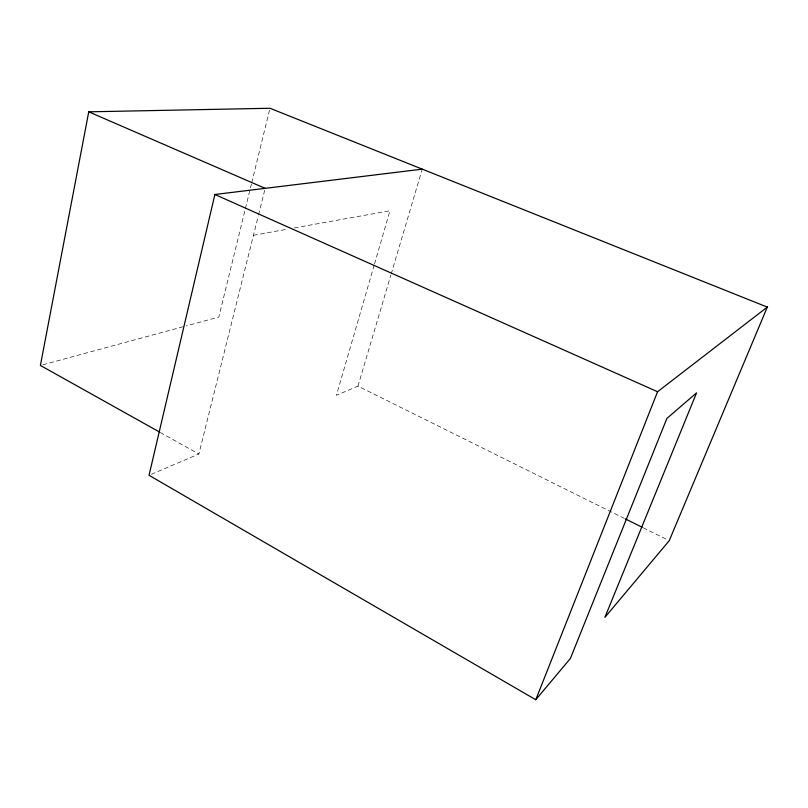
<?xml version="1.0" encoding="UTF-8"?>
<svg xmlns="http://www.w3.org/2000/svg" width="808" height="808" viewBox="0 0 808 808"><rect width="100%" height="100%" fill="white"/><g stroke="black" fill="none" stroke-linecap="round" stroke-linejoin="round"><path stroke-width="0.61" stroke-dasharray="4.04 3.03" d="M251.429 183.961L218.817 317.059L186.052 325.947M251.722 182.749L269.68 109.484M151.349 474.306L198.859 454.025L258.257 216.029M258.56 214.817L264.862 189.557M374.185 265.115L336.411 395.334L357.954 386.133L624.109 518.292M374.528 263.903L389.961 210.737L294.405 227.917M357.954 386.133L390.809 275.225M391.173 274.023L421.887 170.347M42.824 364.792L184.83 326.27M253.459 235.279L288.204 229.028M643.279 527.806L668.095 540.128M160.348 432.502L198.859 454.025"/><path stroke-width="1.21" d="M422.241 169.145L214.888 194.496L149.036 475.286L535.775 699.738L570.377 658.49L666.903 418.413L696.567 392.87L604.869 617.393L669.226 540.693L767.307 307.101L269.973 108.262L88.749 111.827L40.4 365.448L159.247 431.886M535.775 699.738L657.571 391.739L767.6 306.868M88.749 111.827L265.165 188.355M214.888 194.496L657.571 391.739M625.24 518.847L642.158 527.25"/></g></svg>
